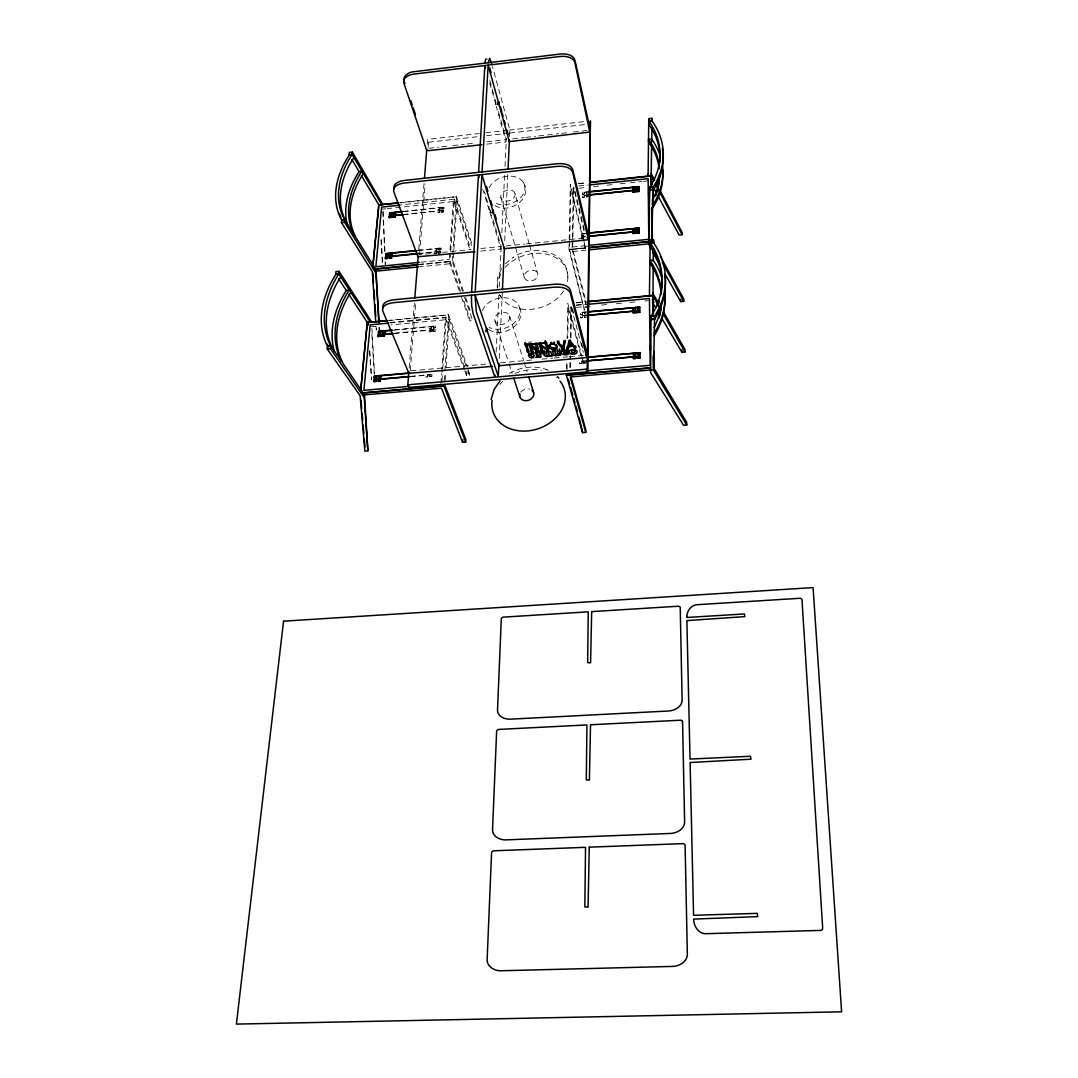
<?xml version="1.0" encoding="UTF-8"?>
<svg xmlns="http://www.w3.org/2000/svg" width="1078" height="1078" viewBox="0 0 1078 1078"><rect width="100%" height="100%" fill="white"/><g stroke="black" fill="none" stroke-linecap="round" stroke-linejoin="round"><path stroke-width="0.75" stroke-dasharray="5 3.75" d="M567.85 277.315C568.133 250.177 531.387 243.844 513.061 257.521M582.349 357.99L583.589 365.28L582.322 360.524M569.736 240.987L569.575 249.368L584.384 310.154L568.928 249.49L585.583 247.832M583.724 239.922L585.26 248.708L570.814 189.068L573.86 188.744L573.361 186.669L572.175 247.01L586.176 302.622M584.721 317.458L584.667 315.463L584.721 317.458L586.863 317.255M586.419 196.937L586.378 195.105L586.419 196.937L588.467 196.722M584.074 363.043C584.384 358.206 582.794 365.28 586.257 362.855M584.761 314.008C585.058 309.332 583.548 316.191 586.904 313.806M586.472 193.811C586.701 189.499 585.367 195.886 588.507 193.595M581.904 361.453L581.877 363.232L579.694 363.434L579.654 361.386L584.559 360.955M582.592 315.935L582.565 317.646L580.422 317.848L580.382 315.867L586.984 315.248M582.646 312.499L582.619 314.21L580.476 314.412L580.436 312.431L585.839 311.919M581.675 238.764L581.635 236.877L584.923 236.54M583.831 233.71L583.804 235.314L581.729 235.53L581.689 233.643L584.963 233.306M584.397 195.59L584.37 197.153L582.322 197.368L582.282 195.536L587.672 194.97M584.451 192.463L584.424 194.027L582.376 194.242L582.336 192.41L587.685 191.844M569.817 367.355L570.046 355.727M570.41 337.468L571.03 305.909M570.397 367.638L570.626 356.023M570.976 337.778L571.556 307.904L568.362 308.2L567.742 338.061M586.136 305.007L572.647 251.497L573.9 186.427M566.529 368.649L566.597 361.723M567.149 338.654L567.81 303.39L581.918 356.4M567.095 369.592L567.23 362.949M569.777 239.316L570.814 189.068M496.123 352.156L498.858 295.035M499.249 286.748L501.283 244.41M501.836 232.754L504.679 173.329M505.003 166.591L506.35 138.496M499.235 358.475L502.281 293.054M504.72 240.744L507.832 173.827M509.571 136.502L509.557 128.929L492.484 66.688M490.113 212.285L490.113 213.067L490.517 210.089M495.907 102.302L495.88 104.714M464.834 370.926L466.531 375.589L469.509 375.319L467.96 368.15M466.531 375.589L466.68 373.109L446.265 317.175L389.603 322.524M464.605 297.272L472.663 320.624L469.738 320.907L469.873 318.536L462.718 297.878M440.902 383.606L441.576 373.729M441.684 372.085L445.389 317.754L390.263 322.955M460.522 291.532L449.364 259.353L453.447 199.47L470.197 250.446M441.967 380.574L442.64 370.697M442.748 369.053L446.265 317.175M459.268 290.75L449.89 263.773L450.617 253.034M450.725 251.376L454.269 199.201L400.949 204.887M444.149 380.79L444.702 372.516M444.904 371.128L448.569 314.668L388.606 320.341M452.49 256.227L452.248 261.469L418.924 264.811M452.693 254.839L456.479 196.573L399.978 202.61M445.16 380.291L445.591 373.716M446.036 367.126L449.203 319.411L391.044 324.896M463.486 291.235L453.097 261.038L457.085 201.182L387.393 208.606M429.785 376.667L429.812 374.645L429.785 376.667L431.901 376.478L431.928 374.457L431.901 376.478M433.06 331.566L433.086 329.598L433.06 331.566L435.135 331.364L435.162 329.396L394.265 333.21M433.302 328.157L433.329 326.189L433.302 328.157L435.377 327.955L435.404 326.001L392.985 329.976M438.733 253.236L438.759 251.363L438.733 253.236L440.754 253.034L440.781 251.161L418.331 253.438M438.975 250.029L438.989 248.169L438.975 250.029L440.983 249.826L441.01 247.953L418.385 250.258M441.71 212.218L441.737 210.385L441.71 212.218L443.691 212.002L443.718 210.183L403.455 214.441M441.94 209.119L441.953 207.299L441.94 209.119L443.92 208.903L443.934 207.084L402.094 211.517M435.135 331.364L435.162 329.396M435.377 327.955L435.404 326.001M440.754 253.034L440.781 251.161M440.983 249.826L441.01 247.953M443.691 212.002L443.718 210.183M443.92 208.903L443.934 207.084M427.67 376.855L427.696 374.834L427.67 376.855L425.554 377.044L425.689 375.279M430.971 331.754L430.998 329.787L430.971 331.754L428.896 331.943L429.017 330.245M431.227 328.345L431.254 326.391L431.227 328.345L429.152 328.547L429.273 326.836M434.704 253.64L434.811 252.036M436.954 250.231L436.981 248.371L436.954 250.231L434.933 250.433L435.054 248.843M439.73 212.42L439.743 210.601L439.73 212.42L437.735 212.636L437.857 211.086M439.945 209.321L439.972 207.502L439.945 209.321L437.964 209.536L438.086 207.987M436.617 253.168C436.738 249.355 437.614 255.311 434.609 253.37M409.155 368.11L414.397 302.999M418.709 249.57L424.085 182.788M427.184 144.385L427.589 139.372L479.09 133.537M410.233 370.751L415.717 302.366M419.585 253.99L425.204 183.934M428.141 147.241L428.545 142.242L427.589 139.372M490.167 211.194L484.48 191.614M495.88 104.539L489.021 80.486M501.499 268.584L497.335 278.205L497.254 288.257M505.393 263.719L513.168 257.453M509.584 373.338C520.728 366.87 534.89 364.984 547.018 369.808M485.733 132.783L507.334 130.33M508.991 130.142L588.736 121.1M428.545 142.242L478.282 136.61M486.582 135.68L508.129 133.241M509.786 133.052L586.068 124.428M428.855 148.292L438.463 147.214M441.684 146.851L448.098 146.136M452.922 145.584L464.2 144.317M467.421 143.967L475.492 143.051M486.811 141.784L506.296 139.588L497.686 108.689M512.697 138.873L524.11 137.593M525.741 137.405L535.55 136.3M538.825 135.936L558.512 133.726M561.8 133.349L568.389 132.607M573.334 132.055L588.197 130.384M486.677 144.142L506.175 141.959L496.23 106.331M578.563 183.503L586.85 182.613M400.113 202.88L456.573 196.843M578.603 183.786L586.904 182.896M578.873 185.888L588.305 185.066M382.394 209.145L385.735 208.782M578.832 188.219L587.133 187.329M593.762 186.629L600.406 185.915M607.049 185.214L612.021 184.675M620.322 183.799L628.622 182.91M630.28 182.734L641.895 181.495M643.553 181.32L648.525 180.794M403.819 211.625L444.028 207.353M588.534 192.032L582.336 192.41M439.864 209.051L437.964 209.536M441.845 208.836L443.826 208.633M403.549 214.711L443.813 210.453M588.494 195.158L582.282 195.536M439.635 212.15L437.735 212.636M441.616 211.948L443.61 211.733M586.351 196.668L588.413 196.452M418.48 250.527L441.104 248.223M585.906 233.495L581.689 233.643M436.859 249.961L434.933 250.433M438.881 249.759L440.889 249.557M418.439 253.694L440.875 251.43M585.853 236.729L581.635 236.877M430.405 253.613L419.167 254.583M433.747 253.276L470.722 249.53M480.855 248.506L501.176 246.458L491.595 214.994M505.919 245.973L524.892 244.046M526.36 243.897L585.233 237.942M438.638 252.966L440.659 252.764M581.608 238.494L583.75 238.548L583.777 236.931M480.707 251.093L501.054 249.031L482.877 189.472M420.959 262.21L449.364 259.353M572.175 247.01L585.502 245.676M585.287 246.431L588.211 246.134M418.358 264.528L453.097 261.038M569.575 249.368L586.001 247.711M418.803 264.541L452.154 261.199L462.449 291.047M585.637 248.102L568.995 249.773L570.289 184.392L583.333 238.305M418.277 266.926L449.89 263.773M572.647 251.497L585.96 250.163M576.137 302.595L586.136 301.651M388.754 320.597L448.664 314.924M576.191 302.864L586.189 301.921M576.595 304.872L586.58 303.929M576.029 305.424L586.041 304.481M371.034 326.769L377.704 326.149M576.555 307.432L593.21 305.856M601.537 305.074L606.537 304.602M616.535 303.659L621.534 303.188M629.862 302.406L636.532 301.786M644.86 300.991L649.859 300.533M584.411 307.769L587.402 307.486M393.093 330.232L435.499 326.257M586.931 312.094L580.436 312.431M431.133 328.089L429.152 328.547M433.208 327.901L435.283 327.699M394.036 333.506L435.256 329.666M586.89 315.531L580.382 315.867M430.877 331.498L428.896 331.943M432.965 331.296L435.04 331.108M584.653 317.188L586.796 316.986M528.489 342.238L531.831 341.942M411.109 370.778L487.997 363.933M500.556 362.814L534.189 359.809M541.87 359.136L552.637 358.166M554.186 358.031L568.066 356.791M569.615 356.656L583.548 355.417M410.449 376.357L430.284 374.605M410.246 376.64L432.035 374.713M586.284 361.063L579.654 361.386M427.575 376.599L425.554 377.044M429.691 376.411L431.806 376.222M466.68 373.109L469.658 372.853M583.629 362.787L586.675 362.518M548.271 370.347L546.775 369.714M494.991 205.548C508.924 214.643 533.367 198.662 523.342 182.438M488.657 329.41C503.399 339.732 529.055 322.026 518.437 305.007M499.491 294.563L500.556 296.396M501.297 297.541L500.152 295.763M445.389 317.754L464.268 369.377M448.569 314.668L467.38 366.587M449.203 319.411L467.259 369.107M467.825 370.67L469.509 375.319M461.465 297.097L469.738 320.907M465.683 297.595L470.062 310.316M454.269 199.201L470.857 249.759M457.085 201.182L471.517 245.42M494.964 320.853L508.493 362.168M509.018 363.758L512.131 373.284M456.479 196.573L472.137 244.625M509.517 315.814L523.585 360.497M524.083 362.087L527.088 371.654M500.825 197.382L524.326 277.329M515.001 193.595A7.344 5.403 -17 0 1 505.447 201.007A7.344 5.403 -17 0 1 503.278 191.911A7.344 5.403 -17 0 1 515.001 193.595L529.069 243.318M529.527 244.922L537.706 273.799A6.913 5.269 -16.8 0 1 528.746 280.913A6.913 5.269 -16.8 0 1 526.616 272.02A6.913 5.269 -16.8 0 1 537.706 273.799M489.843 80.54L494.586 97.559M495.031 99.149L495.92 102.343M579.694 363.434L581.877 363.232M568.362 308.2L581.891 358.934M572.431 308.524L574.116 314.87M581.648 343.464L583.319 349.811M571.556 307.904L583.292 352.317M580.422 317.848L582.565 317.646M580.476 314.412L582.619 314.21M581.729 235.53L583.804 235.314M575.059 191.264L576.609 197.719M576.999 199.336L584.734 231.608M574.628 191.965L584.694 233.899M582.376 194.242L584.424 194.027M582.322 197.368L584.37 197.153M369.848 350.512L371.614 379.685L369.471 351.159M376.06 326.796L376.289 330.137L376.505 327.779L379.375 327.51L379.16 329.868L378.984 326.553M381.289 239.559L382.663 262.641L385.452 262.358L385.25 264.595L385.021 259.65M380.965 239.99L382.447 264.878M371.91 328.44L374.565 373.635M371.87 334.288L374.241 374.416M383.135 211.167L385.008 252.441M382.838 211.8L384.644 251.403M505.245 267.317A35.763 27.327 -16.8 0 1 547.597 254.395A35.763 27.327 -16.8 0 1 567.149 282.84M563.592 290.979A35.763 27.327 -16.8 0 1 530.389 309.399A35.763 27.327 -16.8 0 1 499.909 295.21M497.686 287.516A35.763 27.327 -16.8 0 1 501.337 272.626M489.129 187.868A18.852 13.839 -17 0 1 514.799 176.711A18.852 13.839 -17 0 1 521.873 196.142A18.852 13.839 -17 0 1 494.573 202.839M499.869 384.428A37.407 29.968 -18 0 1 502.874 381.356M515.163 373.419A37.407 29.968 -18 0 1 541.291 370.347M556.275 377.26A37.407 29.968 -18 0 1 556.571 377.516M482.365 310.72A19.781 15.267 -18.1 0 1 508.856 298.363A19.781 15.267 -18.1 0 1 517.373 319.384A19.781 15.267 -18.1 0 1 489.142 327.456M520.849 392.176A7.236 5.781 -18 0 1 529.608 389.064M500.003 324.424A7.708 5.956 -18.1 0 0 509.611 316.097A7.708 5.956 -18.1 0 0 497.12 314.52A7.708 5.956 -18.1 0 0 500.003 324.424"/><path stroke-width="1.5" d="M587.901 371.802L587.187 369.094L590.394 120.911L587.901 371.802L408.899 387.433L407.807 384.819L408.885 371.452M648.107 176.347L648.767 118.647L651.974 118.284L652.001 120.965A97.815 72.549 -3.6 0 1 652.85 187.491L649.562 187.545L649.32 205.44M571.151 377.448L585.785 429.758L585.758 432.386L582.619 432.642L579.075 417.348M651.718 139.21L648.565 139.264L648.538 142A96.387 72.105 -3.6 0 1 659.21 168.761M589.275 249.826L649.226 243.83L649.279 208.121M648.767 118.647L648.794 121.019A97.802 72.536 -3.7 0 1 649.549 187.545L648.862 244.221L650.91 249.207M649.428 295.938L650.169 240.124L653.551 239.788L653.578 242.698A102.855 80.257 -3.6 0 1 654.508 316.312L651.045 316.339L650.667 372.692L683.56 425.284L686.767 425.028L686.699 422.374L653.497 367.463L654.023 369.687L570.222 376.977L585.758 432.386M653.578 180.417L651.152 175.808L651.638 145.166M651.678 141.959L651.907 127.635M651.934 121.625L651.974 118.284M661.825 277.545A101.494 79.732 -3.5 0 0 653.241 260.27L649.94 260.31L649.899 262.938A101.265 79.637 -3.6 0 1 661.137 292.529M652.729 195.67L652.864 187.195L649.562 187.545M575.746 345.863L575.706 347.722L574.453 347.83L574.493 345.971M652.675 198.904L652.567 205.399A96.589 72.172 -3.5 0 0 662.458 165.999M651.961 241.176L652.864 187.195M569.197 345.822L570.073 341.079L572.418 343.666L572.378 345.526L569.197 345.822L570.073 341.079M575.706 347.722L570.383 341.807L570.41 339.947M574.453 347.83L573.024 346.254L573.065 344.394L568.995 344.758L568.443 348.369L567.19 348.477L567.23 346.631M652.904 314.075L653.147 266.145M653.16 261.348L653.457 249.126M653.484 243.102L653.551 239.788M650.991 319.506L654.467 319.465L654.521 316.016L651.045 316.339L651.072 319.115L654.562 318.792L654.521 316.016M567.015 352.91L566.853 353.153A1.496 0.903 1 0 1 566.287 353.476A1.833 1.105 1 0 1 565.64 353.597A1.617 0.97 1 0 1 564.144 353.207L564.023 353.085A2.089 1.253 1 0 1 563.727 352.466L563.754 352.196A1.671 0.997 1 0 1 564.522 351.509L565.721 351.401A1.55 0.93 1 0 1 566.368 351.59L566.812 350M567.082 351.024L567.041 352.87L568.888 353.678L568.928 351.819M566.772 351.859L568.093 350.768L568.133 348.908M568.443 348.369L568.483 346.51M567.19 348.477L569.157 340.055M654.562 318.792L653.537 370.239L686.767 425.028M565.398 340.392L563.794 348.787L562.541 348.908L562.581 347.049L560.573 344.664M558.808 340.998L558.754 342.858L562.837 347.655L562.878 345.795M563.794 348.787L563.834 346.927L562.581 347.049M562.837 347.655L564.131 340.513M554.671 349.272L555.534 354.312L557.973 354.083L557.11 349.056M562.541 348.908L557.501 342.979L557.542 341.106M555.466 355.713L560.533 355.255L559.388 348.854M560.627 355.255L560.196 351.697M553.351 354.797L552.394 349.488M555.534 354.312L555.574 352.452M548.284 348.329L548.311 352.115L550.629 351.482M539.364 342.764L539.31 344.623L540.563 344.502L546.586 348.976L545.225 340.715M525.134 342.548L525.229 344.92L545.32 343.1L545.374 341.227M548.918 349.824L548.203 350.215L546.465 342.117M546.586 348.976L546.64 347.116M547.031 349.946L548.298 350.256L546.977 350.296L547.031 348.45M539.593 351.509L539.539 353.355L539.35 350.66M537.194 349.326L537.033 352.708L538.394 357.236L540.644 357.034L539.714 353.921L540.294 351.954M540.563 344.502L540.617 342.642M539.31 344.623L541.156 350.822L542.396 350.714L541.008 343.99M540.644 357.034L540.698 355.174M541.156 350.822L541.21 348.976M542.396 350.714L542.463 348.854M542.962 353.503L542.625 350.363M529.5 343.653L529.433 345.512L530.686 345.405L536.736 349.865L535.335 343.127M536.804 357.317L535.496 351.01M535.995 348.437L531.158 344.879L531.09 346.739L537.14 351.185L538.394 351.078L536.588 343.02M536.736 349.865L536.804 348.005M538.394 351.078L537.518 346.119M538.394 357.236L538.448 355.376M530.686 345.405L530.74 343.545M532.64 349.744L532.572 351.603L531.333 351.711L531.387 349.851M533.111 351.657L533.287 353.314M525.592 344.017L527.438 352.061L528.678 351.954L526.832 343.895M527.438 352.061L527.506 350.202M528.678 351.954L528.746 350.094M471.409 295.17L471.625 305.249L473.08 313.455L494.708 376.397L495.018 375.319M525.229 344.92L525.296 343.06M499.006 363.434L498.238 376.114L476.301 311.677L475.034 294.82L498.898 365.779L586.836 357.492L570.262 292.825C567.405 287.098 559.617 286.937 554.025 287.193L393.766 302.662C389.427 303.134 381.491 304.966 382.677 310.774L408.858 373.298L492.417 366.358M502.429 289.739L504.41 247.414M508.048 169.057L509.409 139.79M653.322 312.728L652.621 295.359L587.793 301.49M485.72 331.445L486.757 328.238M491.918 212.811L493.172 209.819M497.403 104.553L498.588 101.763M487.404 329.275L487.364 331.35L486.259 331.404M493.495 211.342L493.508 212.689L492.43 212.757M499.114 102.72L499.101 104.391L498.063 104.377M362.936 394.993L441.454 388.174L462.624 442.371L465.669 442.115L465.817 439.528L444.823 385.223M475.196 291.909L481.906 174.596L504.342 248.708L588.386 239.707L572.674 172.184C570.222 166.457 562.622 165.999 557.205 166.376L404.371 183.044C399.938 183.516 392.513 185.834 393.726 191.561L417.968 256.726L474.913 251.673M482.055 171.941L488.159 65.152L509.328 141.609L589.801 132.055L574.857 62.416C572.741 56.73 565.357 56.002 560.102 56.487L414.019 74.086C409.546 74.557 402.593 77.266 403.792 82.885L426.565 150.165L428.667 150.65L481.826 144.695M462.624 442.371L462.772 439.77M471.571 292.259L478.443 174.973L479.184 177.398M478.605 172.318L484.844 65.556L485.545 68.062M414.801 297.986L418.17 256.254M424.489 177.776L426.78 149.397M488.294 62.74L489.668 58.252L491.676 63.737M484.992 63.13L485.626 59.209L486.798 59.115M380.305 381.033L380.359 379.025L380.305 381.033C376.748 383.35 378.85 376.465 378.216 381.221M380.628 377.516L380.682 375.508L380.628 377.516C377.071 379.833 379.173 372.961 378.54 377.704M384.401 336.08L384.455 334.126L384.401 336.08L378.122 336.403L378.284 334.706L392.837 333.345M384.711 332.684L384.765 330.744L384.711 332.684C381.235 334.975 383.256 328.278 382.663 332.886M391.516 258.019L391.557 256.146L391.516 258.019C388.174 260.243 390.074 253.842 389.522 258.221M391.813 254.826L391.853 252.966L391.813 254.826C388.471 257.036 390.357 250.648 389.805 255.028M395.235 217.123L395.276 215.304L395.235 217.123L389.239 217.473L389.387 215.923L403.064 214.482M395.518 214.023L395.559 212.218L395.518 214.023C392.271 216.22 394.09 209.981 393.551 214.239M335.622 274.23L338.788 273.92A101.278 72.954 -31.3 0 0 330.784 345.957L327.523 346.267L327.213 348.976L360.133 395.734L364.863 451.089L367.867 450.847L364.458 394.871L343.222 363.798A99.85 72.657 -31.3 0 1 350.795 292.259L338.788 273.92L339.071 271.36L335.918 271.669L335.81 274.499A101.224 72.873 -31.4 0 0 327.712 346.523L330.771 345.971L341.591 361.467A100.038 72.698 -31.3 0 1 349.232 289.861L346.281 290.427L338.586 278.744M409.263 376.465L374.079 379.577L374.026 381.585L376.128 381.396L376.289 379.645M409.546 372.948L374.416 376.074L374.362 378.082L376.451 377.893L376.613 376.141M391.961 330.07L378.594 331.323L378.54 333.264L380.601 333.075L380.763 331.377M418.331 253.438L385.56 256.753L385.52 258.626L387.514 258.424L387.662 256.82M415.946 250.514L385.87 253.573L385.816 255.432L387.81 255.23L387.959 253.626M402.094 211.517L389.67 212.838L389.63 214.643L391.597 214.441L391.732 212.905M374.026 381.585L374.079 379.577M374.362 378.082L374.416 376.074M378.23 336.659L378.284 334.706M378.54 333.264L378.594 331.323M385.52 258.626L385.56 256.753M385.816 255.432L385.87 253.573M389.347 217.743L389.387 215.923M389.63 214.643L389.67 212.838M348.787 294.227L367.288 322.362L360.726 389.993L367.329 322.43L368.164 324.545M372.665 267.533L378.823 204.874L361.373 175.512M372.934 266.158L378.823 204.874L398.308 202.799M367.867 450.847L364.202 397.526L330.474 348.679L330.771 345.971M378.715 321.581L376.182 273.529L344.542 222.243L344.812 219.791A96.481 66.001 -29.5 0 1 352.102 154.45L352.344 152.119L349.326 152.456L349.232 155.07A96.414 65.933 -29.6 0 0 341.901 220.384L344.812 219.791L354.958 236.042A95.349 65.839 -29.5 0 1 361.885 171.025L352.088 154.45L349.07 154.787M375.723 321.783L372.314 271.669L341.443 222.58L341.713 220.114L344.812 219.791M491.11 399.601L494.182 389.239L500.03 380.911M499.181 102.706L499.141 101.965M544.296 350.822L543.891 351.522A4.608 2.762 1.5 0 0 543.932 352.722A5.174 3.113 1.5 0 0 544.323 353.382L544.646 353.719M568.888 353.678L567.783 354.419A4.042 2.425 1 0 1 561.557 353.126A3.854 2.318 1 0 1 561.503 352.007M533.502 353.126L535.402 352.856M539.62 353.301L542.504 352.223M550.427 342.912L551.464 342.332M568.632 352.102L567.823 352.573M589.302 130.074L590.03 129.01L574.911 59.991C572.795 54.318 565.411 53.563 560.169 54.062L414.235 71.674C408.427 71.781 400.814 77.023 404.991 83.383M549.416 355.807L548.15 356.4A2.547 1.523 1.5 0 1 546.95 356.495L545.751 356.239A3.733 2.237 1.5 0 1 544.592 355.565L544.269 355.228A5.174 3.113 1.5 0 1 543.878 354.581A4.608 2.762 1.5 0 1 543.838 353.368L544.242 352.681A3.207 1.927 1.5 0 1 545.104 352.088L545.455 351.954A2.56 1.536 1.5 0 1 546.991 351.805L548.15 352.075M533.88 357.37L533.556 357.546A2.601 1.55 1.9 0 1 531.05 357.748A3.14 1.886 1.9 0 1 530.619 357.626A3.652 2.183 1.9 0 1 529.338 356.885L528.584 355.767A4.487 2.682 1.9 0 1 528.543 354.945L529.204 353.853A2.897 1.738 1.9 0 1 529.904 353.436L530.605 353.22A2.385 1.428 1.9 0 1 531.683 353.166L532.909 353.449M562.716 350.714L564.387 350.188M585.906 355.134L587.092 354.029L570.316 289.888C567.486 284.174 559.684 283.999 554.105 284.269L394.022 299.765C389.67 300.236 381.76 302.083 382.946 307.89M587.106 237.726L588.628 236.473L572.728 169.529C570.275 163.802 562.689 163.33 557.272 163.721L404.6 180.403C400.167 180.875 392.756 183.206 393.969 188.933M349.232 155.07L352.088 154.45M347.924 227.108A95.295 65.771 -29.6 0 1 359.082 171.631L361.885 171.025L381.841 204.833M335.81 274.499L338.788 273.92M539.714 353.867L542.894 353.571M652.015 120.655L648.794 121.019L652.001 120.965M536.736 357.384L535.699 357.478M590.165 182.263L651.152 175.741L651.732 184.837M398.752 203.028L378.823 204.874M590.151 182.546L651.26 176.01L651.381 186.076L651.152 175.741M399.992 205.17L381.625 207.124L375.845 266.738L419.288 262.372M589.976 184.89L648.134 178.678L648.808 239.316L588.831 245.339M588.467 191.763L638.904 186.696L588.534 192.032M389.778 213.107L402.188 211.787M389.535 214.387L391.597 214.441M393.457 213.97L395.424 213.754M634.78 188.704L632.665 188.637L634.78 188.704L634.78 187.141M638.917 188.259L636.788 188.205L638.917 188.259L638.85 186.413M588.426 194.889L638.931 189.836L588.494 195.158M389.481 216.193L403.172 214.751M389.239 217.473L395.141 216.853M341.443 222.58L344.542 222.243M649.589 190.051L652.904 189.701M638.944 191.399L632.678 191.776L638.944 191.399L638.877 189.553M588.642 232.929L639.2 228.078L588.318 233.252M385.964 253.829L417.294 250.648M385.722 255.163L387.81 255.23M389.71 254.758L391.705 254.556M635.009 230.113L632.853 230.059L635.009 230.113L634.996 228.496M639.214 229.695L637.058 229.627L639.214 229.695L639.146 227.795M588.601 236.163L639.227 231.312L588.669 236.432M385.668 257.022L418.439 253.694M385.412 258.356L387.514 258.424M389.414 257.952L391.408 257.75M635.023 233.36L632.867 233.293L635.023 233.36L635.023 231.743M639.241 232.942L637.071 232.875L639.241 232.942L639.173 231.042M659.938 190.267L682.078 232.444L682.131 234.734L679.153 235.031L657.93 195.873M374.16 269.015L417.307 264.689M588.857 247.495L650.29 241.337M363.367 173.518A95.174 65.812 -29.5 0 0 356.495 238.481L375.616 269.15L417.267 264.972M588.952 247.765L648.835 241.768M653.578 242.402L650.196 242.739A102.828 80.244 -3.7 0 1 651.031 316.339M375.023 271.252L418.277 266.926M367.329 322.47L386.948 320.503M367.342 322.632L387.298 320.732M587.833 301.759L652.729 295.628L652.958 314.062M388.592 323.117L370.212 324.855L363.865 390.344L409.074 386.396M587.712 304.333L649.455 298.498L650.182 365.307L586.486 370.872M664.978 273.947L680.703 301.611L683.762 301.328L683.695 298.916L660.396 256.577M587.47 311.771L639.766 307.149L587.537 312.041M378.701 331.579L392.069 330.326M378.432 333.008L380.601 333.075M382.555 332.63L384.603 332.428M635.441 309.278L633.217 309.211L635.441 309.278L635.441 307.553M639.78 308.874L637.556 308.807L639.78 308.874L639.712 306.88M587.429 315.207L639.793 310.599L587.497 315.477M378.391 334.962L392.944 333.601M378.122 336.403L384.294 335.824M639.806 312.324L633.231 312.66L639.806 312.324L639.739 310.329M327.213 348.976L330.474 348.679M525.067 344.408L545.32 343.1M525.525 345.876L526.765 345.755M535.267 344.987L536.521 344.879M545.158 344.098L546.411 343.976M557.501 342.979L558.754 342.858M564.09 342.373L565.357 342.265M569.117 341.915L570.383 341.807M568.955 346.617L573.024 346.254M537.033 352.708L539.283 352.506M552.34 351.334L554.618 351.132M557.07 350.916L559.347 350.714M539.782 352.102L540.361 354.029M558.673 353.571L560.573 353.409M551.976 356.023L550.292 356.171M587.362 357.141L640.103 352.735L587.443 357.411M374.524 376.33L409.653 373.204M374.241 377.826L376.451 377.893M378.432 377.448L380.521 377.273M635.697 354.905L633.433 354.837L635.697 354.905L635.683 353.126M640.116 354.514L637.839 354.446L640.116 354.514L640.036 352.466M586.189 360.807L640.13 356.306L586.284 361.063M661.636 317.956L681.875 352.223L684.988 351.954L684.934 349.447L663.644 312.202M374.201 379.833L409.37 376.721M373.918 381.329L376.128 381.396M378.108 380.965L380.197 380.777M635.71 358.489L633.446 358.422L635.71 358.489L635.71 356.697M640.143 358.098L637.866 358.031L640.143 358.098L640.062 356.036M407.807 384.819L587.187 369.094M362.019 392.877L443.813 385.749L465.669 442.115M650.223 367.746L566.314 375.063L582.619 432.642M363.596 392.998L443.907 385.991M566.395 375.319L650.223 368.016L650.64 369.983M653.578 242.698L650.196 242.739L650.169 240.124M652.392 245.959L650.155 245.986A102.585 80.136 -3.7 0 1 660.868 294.846M553.23 344.03L555.803 345.364M551.963 347.642L552.798 347.803A3.45 2.089 1.3 0 0 554.698 347.695M553.607 342.225L554.577 342.534M551.559 347.52L549.82 346.469M550.09 356.117L549.47 355.848M553.418 354.864L555.305 355.686M568.093 350.768L567.244 350.39A4.042 2.425 1 0 0 564.36 350.067M540.954 345.849L546.977 350.296M529.392 355.039L528.651 353.907A4.487 2.695 1.9 0 1 528.611 353.085M557.542 376.68L558.903 378.176M570.046 342.952L572.378 345.526M682.387 721.169L681.471 720.427A2.911 2.668 -11.9 0 0 680.164 720.225L590.515 724.766L589.41 780.081L586.311 779.893L586.931 724.942L498.979 729.402A2.911 2.614 -28 0 0 497.928 729.631L496.823 730.547A1.442 1.294 -28 0 0 496.635 731.154L492.525 829.831C492.417 836.73 500.259 840.314 506.283 839.856L670.125 833.456C676.539 833.321 684.449 829.319 684.624 822.123L682.563 721.775A1.469 1.334 -11.8 0 0 682.387 721.169M350.795 292.259L370.455 322.335M339.071 271.36L371.519 321.743M351.846 159.477L359.068 171.631M652.338 299.684L654.023 302.554M652.365 302.244L655.734 307.958M658.267 312.243L659.952 315.099M352.344 152.119L382.838 204.55M652.581 292.866L657.917 302.177M652.621 295.426L661.003 310.06M662.66 312.957L684.988 351.954M652.567 252.117L659.184 263.76M662.31 262.426L683.762 301.328M650.829 180.484L652.406 183.395M654.009 188.61L656.367 192.962M655.896 184.823L682.131 234.734M651.125 173.477L654.589 180.093M656.125 182.99L658.415 187.356M380.184 336.215L380.44 334.773M375.616 269.15L379.119 322.538M391.449 215.991L391.206 217.257M533.677 354.662L533.92 355.484M410.785 100.631L412.2 104.889M413.157 107.706L415.502 114.713M513.694 378.055L519.933 397.122M528.597 376.451L533.623 392.405M529.433 345.512L531.333 351.711M531.09 346.739L532.572 351.603M548.998 353.517L549.308 354.608M486.447 186.467L487.889 191.251M490.746 200.697L492.161 205.386M494.964 214.643L496.338 219.238M550.979 352.358L552.017 355.915M554.779 349.676L555.466 352.061M568.335 379.321L569.683 384.078M570.572 387.245L572.809 395.168M573.712 398.334L575.046 403.091M575.948 406.258L577.282 411.001M489.681 67.752L491.056 72.738M500.461 106.735L501.769 111.465M502.2 113.028L503.062 116.168M504.356 120.844L505.205 123.93M506.916 130.101L508.183 134.683M633.5 356.885L633.514 358.678M633.487 353.314L633.487 355.107M637.92 356.495L637.92 358.287M637.893 352.924L637.906 354.716M633.271 307.756L633.285 309.48M633.285 311.205L633.298 312.93M635.454 311.003L635.414 312.458M637.61 307.351L637.61 309.076M637.624 310.801L637.583 312.256M632.907 228.711L632.907 230.328M632.921 231.959L632.921 233.576M637.098 228.28L637.111 229.91M637.125 231.527L637.138 233.144M632.705 187.356L632.719 188.919M632.719 190.483L632.732 192.059M634.794 190.267L634.74 191.561M636.842 186.912L636.855 188.475M636.855 190.051L636.815 191.345M648.08 174.016L648.471 176.132M360.995 400.207L361.709 408.535M362.127 413.521L362.693 420.191M363.124 425.19L363.838 433.518M364.256 438.517L364.97 446.844M367.733 322.106L367.989 325.448M372.813 273.138L373.487 283.083M373.931 289.699L374.605 299.63M374.942 304.602L375.723 316.191M680.649 299.199L680.703 301.611M681.808 349.717L681.875 352.223M652.028 208.297L652.419 240.151M653.794 351.253L654.023 369.687M651.651 207.892L652.069 241.445L651.664 212.932M653.47 355.983L653.618 367.719L653.362 355.727M648.646 190.887L648.713 197.624M650.371 345.58L650.425 350.593M553.23 344.03A2.668 1.604 1.4 0 0 551.41 344.192L549.699 345.917A5.309 3.207 1.3 0 0 550.252 347.79L552.825 349.11A2.655 1.604 1.3 0 0 554.644 348.949L556.342 347.237A5.309 3.207 1.4 0 0 555.83 345.418M534.162 356.131A1.806 1.078 1.9 0 1 531.777 356.4A1.806 1.078 1.9 0 1 531.036 354.985M530.969 354.972A1.725 1.038 1.9 0 1 533.233 354.419M547.584 351.037A1.873 1.132 1.5 0 1 548.527 351.078M549.308 354.716A1.725 1.038 1.5 0 1 547.624 355.174A1.725 1.038 1.5 0 1 546.209 354.419A1.873 1.132 1.5 0 1 546.546 353.234A1.873 1.132 1.5 0 1 548.473 352.937M575.019 351.293A1.846 1.105 0.8 0 0 572.566 350.687A1.846 1.105 0.8 0 0 571.677 352.169A1.711 1.024 0.8 0 0 573.186 352.937M574.682 351.374A1.913 1.145 0.8 0 1 573.213 353.032M565.6 353.005A4.042 2.439 1 0 1 564.966 352.991M561.476 350.067A4.042 2.439 1 0 1 561.651 349.69M561.665 351.32A3.854 2.318 1 0 1 561.544 350.148M561.436 351.913A4.042 2.425 1 0 1 562.649 350.619M334.301 351.347A99.984 72.617 -31.4 0 1 346.294 290.44M328.44 346.806A100.995 72.832 -31.4 0 1 327.294 344.165M332.779 348.827A101.049 72.913 -31.3 0 1 340.729 276.857M346.698 222.782A96.265 65.974 -29.5 0 1 353.907 157.509M340.931 217.54A96.212 65.906 -29.6 0 1 339.624 213.848M664.56 289.888A101.494 79.732 -3.5 0 1 654.171 333.385M664.654 294.065A101.292 79.651 -3.5 0 1 654.117 335.945M664.951 275.712A102.599 80.163 -3.6 0 1 654.454 319.465M661.245 304.158A101.48 79.718 -3.6 0 1 654.13 327.496M649.926 260.31A101.48 79.718 -3.6 0 1 661.205 289.928M660.976 308.335A101.265 79.637 -3.6 0 1 658.968 317.794M659.345 301.18A102.585 80.136 -3.7 0 1 657.782 305.882M651.718 139.21A96.589 72.172 -3.5 0 1 659.857 154.828M662.391 168.72A96.4 72.118 -3.5 0 1 652.513 208.081M662.377 148.373A97.586 72.482 -3.6 0 1 652.796 190.806M659.628 174.623A96.575 72.159 -3.6 0 1 652.513 200.077M648.552 139.264A96.575 72.159 -3.6 0 1 659.264 166.039M659.237 181.643A96.387 72.105 -3.6 0 1 655.667 195.859M648.74 124.388A97.572 72.469 -3.7 0 1 659.749 162.765M559.994 381.073A37.407 29.968 -18 0 1 536.265 429.327A37.407 29.968 -18 0 1 492.134 400.477M531.885 390.115A7.236 5.781 -18 0 1 528.557 400.275A7.236 5.781 -18 0 1 519.919 393.982M589.248 847.173L588.076 907.15L584.855 906.908L585.529 847.321L494.02 850.785A3.045 2.816 -37 0 0 492.929 851.027L491.77 851.997A1.509 1.388 -37 0 0 491.581 852.658L487.135 959.649C486.919 966.926 494.937 971.17 501.432 970.752L672.214 966.427C679.059 966.414 687.265 961.926 687.346 954.326L685.109 845.354A1.523 1.455 -12.4 0 0 684.921 844.694L683.951 843.885A3.032 2.884 -12.5 0 0 682.603 843.643L589.248 847.173M591.674 611.617L590.582 662.795L587.658 662.66L588.238 611.832L503.574 617.115A2.803 2.425 -23.3 0 0 502.55 617.344L501.486 618.206A1.388 1.199 -23.3 0 0 501.31 618.772L497.51 710.065C497.484 716.627 505.137 719.619 510.756 719.134L668.185 711.008C674.235 710.752 681.862 707.181 682.131 700.336L680.231 607.642A1.415 1.24 -11.7 0 0 680.056 607.076L679.167 606.402A2.803 2.466 -11.7 0 0 677.914 606.24L591.674 611.617M686.821 616.387L686.807 617.478L744.413 613.961L744.898 616.616L686.875 620.605L690.028 759.074L750.463 756.257L751.016 759.181L690.109 762.523L693.572 915.303L757.187 913.362L757.78 916.61L693.666 919.103C693.626 925.867 698.315 933.764 705.753 933.696L820.816 930.395A1.617 1.55 21.2 0 0 821.544 930.193L822.433 929.209A3.221 3.072 20.9 0 0 822.662 927.821L802.005 600.19A2.924 2.547 -3.6 0 0 801.749 599.274L800.752 598.371A1.442 1.253 -3.5 0 0 800.078 598.277L697.062 604.704C691.214 605.081 687.023 610.808 686.821 616.387M382.394 334.328L382.34 336.282L382.394 334.328M393.308 215.506L393.268 217.325L393.308 215.506M283.554 621.184L236.392 1024.1L841.608 1011.811L813.081 587.591L283.554 621.184M548.945 345.486L548.85 345.782A6.266 3.786 1.3 0 0 549.524 348.059L552.744 349.663A3.45 2.089 1.3 0 0 555.022 349.461L557.191 347.372A6.266 3.786 1.4 0 0 556.571 345.162L553.31 343.478A3.463 2.089 1.4 0 0 551.02 343.68L548.945 345.486M571.057 353.786A3.975 2.385 0.8 0 0 577.148 351.927A3.975 2.385 0.8 0 0 571.34 349.663A3.975 2.385 0.8 0 0 571.057 353.786"/></g></svg>
